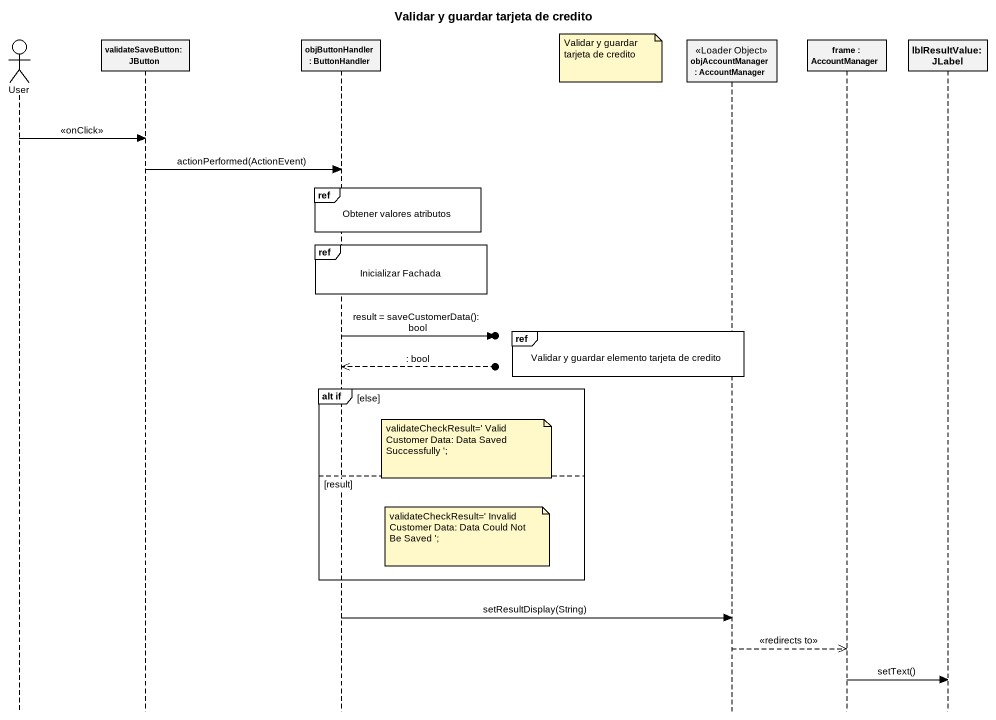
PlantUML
@startuml
title Validar y guardar tarjeta de credito
hide footbox
actor User
participant "validateSaveButton: JButton" as validateSaveButton_JButton
participant "objButtonHandler : ButtonHandler" as objButtonHandler
participant "objAccountManager : AccountManager" as objAccountManager <<Loader Object>>
participant "frame : AccountManager" as frame_
participant "lblResultValue: JLabel" as lblResultValue_JLabel

note left of objAccountManager : Validar y guardar tarjeta de credito
User -> validateSaveButton_JButton : <<onClick>>
validateSaveButton_JButton -> objButtonHandler : actionPerformed(ActionEvent)
ref over objButtonHandler : Obtener valores atributos
ref over objButtonHandler : Inicializar Fachada
ref over objAccountManager : Validar y guardar elemento tarjeta de credito
objButtonHandler ->o] : result = saveCustomerData(): bool
objButtonHandler <<--o] : : bool
group alt if [else]
  note right of objButtonHandler : validateCheckResult=' Valid Customer Data: Data Saved Successfully ';
else result
  note right of objButtonHandler : validateCheckResult=' Invalid Customer Data: Data Could Not Be Saved ';
end
objButtonHandler -> objAccountManager : setResultDisplay(String)
objAccountManager -->> frame_ : <<redirects to>>
frame_ -> lblResultValue_JLabel : setText()
@enduml
